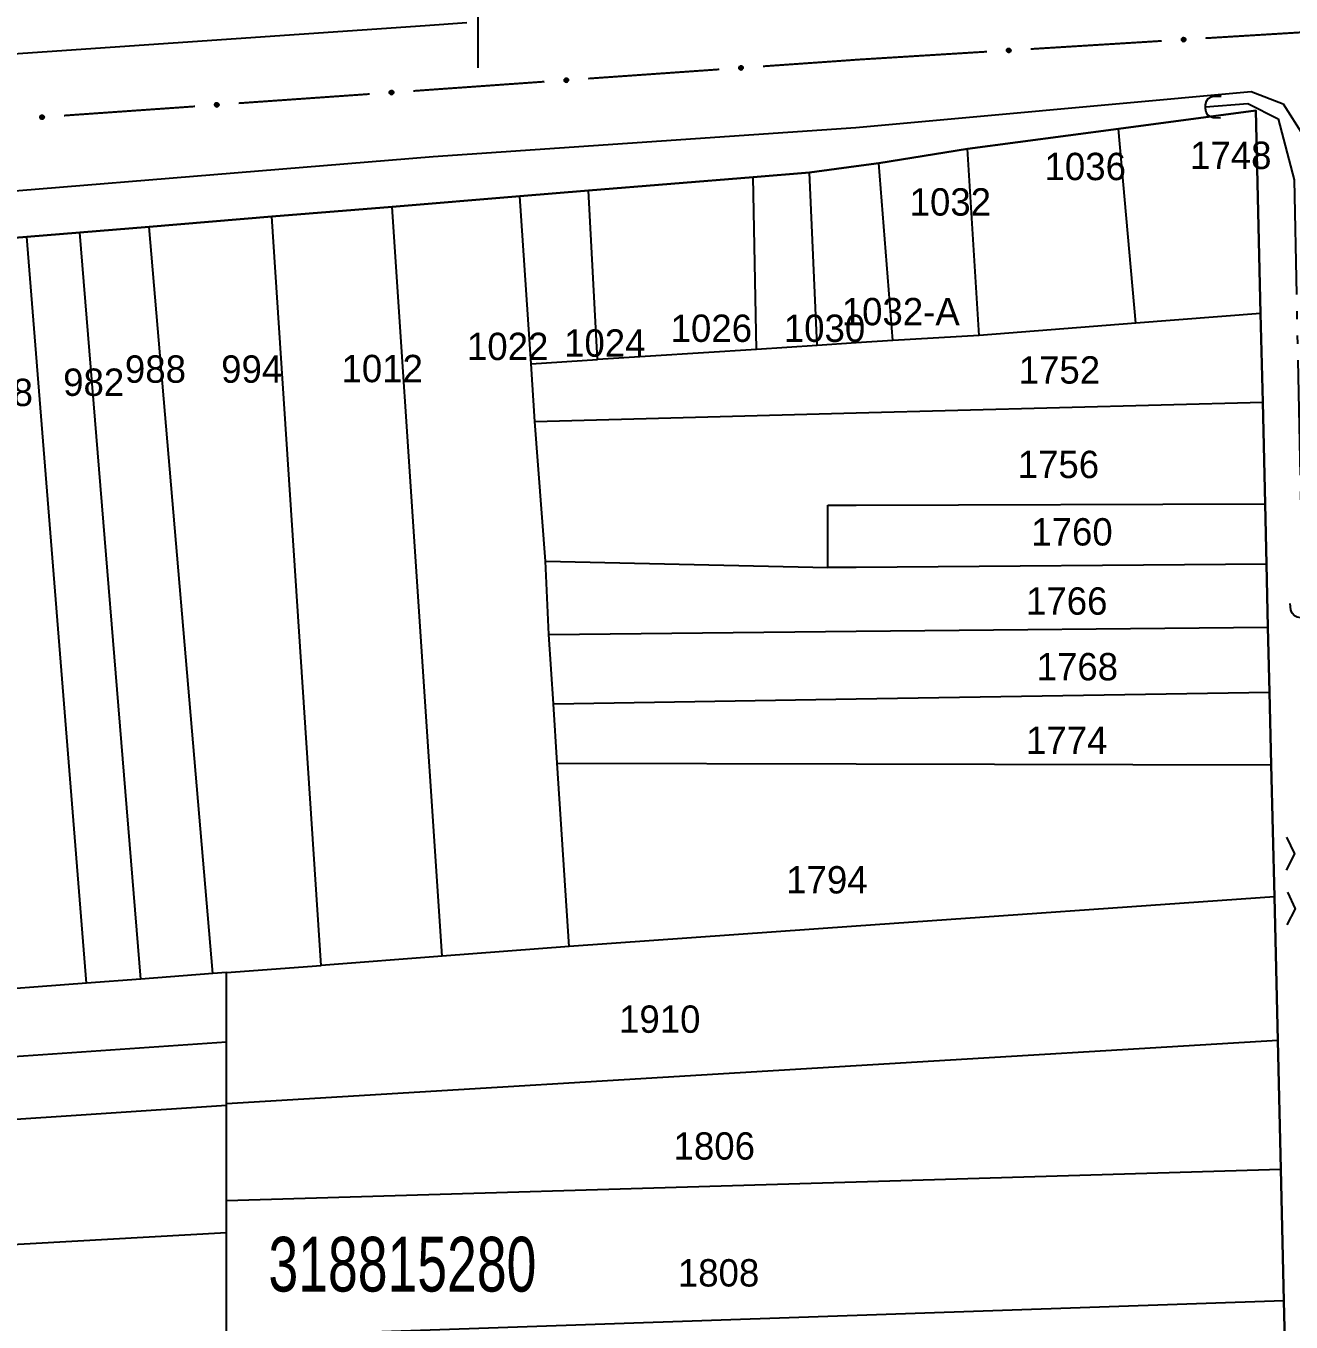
# Model space of a CAD drawing. Extents: x 201225 to 202591, y 4854937 to 4856079.
# Drawn here: x 202242.7 to 202358.3, y 4855475.9 to 4855594.3 of the extents above; entities that cross this region are included whole.
import ezdxf
from ezdxf.enums import TextEntityAlignment as Align

# ---------------------------------------------------------------- set-up
doc = ezdxf.new("R2010")
doc.units = 0
doc.header["$LTSCALE"] = 1.5
doc.header["$MEASUREMENT"] = 0
doc.linetypes.add('TRACO_05', pattern=[11, 7, -1, 0.5, -1, 0.5, -1])
for name, color, linetype in [('CD_MALHA_LOTES', 7, 'CONTINUOUS'), ('CD_TXT_QUADRA', 2, 'CONTINUOUS'), ('HD-VALAS-DRENOS', 170, 'CONTINUOUS'), ('RU-QUADRA', 210, 'CONTINUOUS'), ('SV-BUEIRO-VALA', 7, 'CONTINUOUS'), ('SV-EIXO-RUA-N-PAV', 6, 'CONTINUOUS'), ('SV-EIXO-RUA-PAV', 20, 'CONTINUOUS'), ('SV-ESTIVAS', 7, 'CONTINUOUS'), ('SV-RUA-PAVIM', 7, 'CONTINUOUS'), ('Th_NmrPort', 7, 'CONTINUOUS')]:
    doc.layers.add(name, color=color, linetype=linetype)
doc.styles.add('ARIAL', font='ARIAL.SHX')

# ---------------------------------------------------------------- blocks, each defined once
blk = doc.blocks.new('COD045', base_point=(202327.41, 4856051.68))
at = {"layer": 'SV-ESTIVAS'}
blk.add_lwpolyline([(202328.158538, 4856050.182924), (202327.41, 4856051.68), (202328.158538, 4856053.182924)], dxfattribs=at)
blk = doc.blocks.new('COD120', base_point=(202325.86, 4856054.02))
at = {"layer": 'SV-BUEIRO-VALA'}
blk.add_lwpolyline([(202324.86, 4856052.62), (202324.86, 4856053.203333), (202324.86, 4856053.290833), (202324.943333, 4856053.524167), (202325.11, 4856053.786667), (202325.36, 4856053.9325), (202325.693333, 4856054.02), (202326.026667, 4856054.02), (202326.36, 4856053.9325), (202326.61, 4856053.786667), (202326.776667, 4856053.524167), (202326.86, 4856053.290833), (202326.86, 4856053.203333), (202326.86, 4856052.62)], dxfattribs=at)

msp = doc.modelspace()

# ---------------------------------------------------------------- linework, layer by layer
at = {"layer": 'CD_MALHA_LOTES', "linetype": 'Continuous', "flags": 128}
for points in [[(202342.53, 4855584.88), (202355.09, 4855586.56)], [(202355.09, 4855586.56), (202355.52, 4855568.02)], [(202328.76, 4855583.04), (202342.53, 4855584.88)], [(202344.12, 4855567.12), (202342.53, 4855584.88)], [(202320.66, 4855581.74), (202328.76, 4855583.04)], [(202329.81, 4855565.99), (202328.76, 4855583.04)], [(202309.18, 4855580.47), (202314.31, 4855580.9)], [(202314.31, 4855580.9), (202318.57, 4855581.46)], [(202315.02, 4855565.08), (202314.31, 4855580.9)], [(202318.57, 4855581.46), (202320.66, 4855581.74)], [(202321.93, 4855565.55), (202320.66, 4855581.74)], [(202294.12, 4855579.24), (202309.18, 4855580.47)], [(202309.47, 4855564.72), (202309.18, 4855580.47)], [(202276.2, 4855577.76), (202287.87, 4855578.72)], [(202287.87, 4855578.72), (202294.12, 4855579.24)], [(202288.88, 4855563.4), (202287.87, 4855578.72)], [(202294.94, 4855563.79), (202294.12, 4855579.24)], [(202265.22, 4855576.86), (202276.2, 4855577.76)], [(202280.76, 4855509.29), (202276.2, 4855577.76)], [(202253.99, 4855575.94), (202265.22, 4855576.86)], [(202269.7, 4855508.45), (202265.22, 4855576.86)], [(202231.85, 4855574.12), (202242.84, 4855575.02)], [(202242.84, 4855575.02), (202247.67, 4855575.42)], [(202248.28, 4855506.82), (202242.84, 4855575.02)], [(202247.67, 4855575.42), (202253.99, 4855575.94)], [(202253.25, 4855507.2), (202247.67, 4855575.42)], [(202259.82, 4855507.7), (202253.99, 4855575.94)], [(202355.52, 4855568.02), (202344.12, 4855567.12)], [(202355.52, 4855568.02), (202355.71, 4855559.9)], [(202344.12, 4855567.12), (202329.81, 4855565.99)], [(202318.57, 4855565.32), (202315.02, 4855565.08)], [(202321.93, 4855565.55), (202318.57, 4855565.32)], [(202329.81, 4855565.99), (202321.93, 4855565.55)], [(202309.47, 4855564.72), (202294.94, 4855563.79)], [(202315.02, 4855565.08), (202309.47, 4855564.72)], [(202288.88, 4855563.4), (202294.94, 4855563.79)], [(202289.22, 4855558.14), (202288.88, 4855563.4)], [(202318.57, 4855558.92), (202355.71, 4855559.9)], [(202355.71, 4855559.9), (202355.93, 4855550.63)], [(202289.22, 4855558.14), (202318.57, 4855558.92)], [(202290.2, 4855545.39), (202289.22, 4855558.14)], [(202316, 4855550.49), (202318.57, 4855550.5)], [(202316, 4855544.79), (202316, 4855550.49)], [(202318.57, 4855550.5), (202355.93, 4855550.63)], [(202355.93, 4855550.63), (202356.06, 4855545.1)], [(202290.2, 4855545.39), (202316, 4855544.79)], [(202290.5, 4855538.69), (202290.2, 4855545.39)], [(202318.57, 4855544.81), (202316, 4855544.79)], [(202356.06, 4855545.1), (202318.57, 4855544.81)], [(202356.06, 4855545.1), (202356.19, 4855539.36)], [(202318.57, 4855538.98), (202356.19, 4855539.36)], [(202356.19, 4855539.36), (202356.33, 4855533.4)], [(202290.5, 4855538.69), (202318.57, 4855538.98)], [(202290.92, 4855532.34), (202290.5, 4855538.69)], [(202318.57, 4855532.79), (202356.33, 4855533.4)], [(202356.33, 4855533.4), (202356.49, 4855526.78)], [(202290.92, 4855532.34), (202318.57, 4855532.79)], [(202291.27, 4855526.92), (202290.92, 4855532.34)], [(202292.37, 4855510.18), (202291.27, 4855526.92)], [(202291.27, 4855526.92), (202318.57, 4855526.86)], [(202318.57, 4855526.86), (202356.49, 4855526.78)], [(202356.49, 4855526.78), (202356.77, 4855514.7)], [(202356.77, 4855514.7), (202318.57, 4855512.02)], [(202356.77, 4855514.7), (202357.08, 4855501.59)], [(202318.57, 4855512.02), (202292.37, 4855510.18)], [(202292.37, 4855510.18), (202280.76, 4855509.29)], [(202280.76, 4855509.29), (202269.7, 4855508.45)], [(202259.82, 4855507.7), (202253.25, 4855507.2)], [(202261.07, 4855507.79), (202259.82, 4855507.7)], [(202261.07, 4855507.79), (202269.7, 4855508.45)], [(202261.07, 4855501.48), (202261.07, 4855507.79)], [(202248.28, 4855506.82), (202237.01, 4855505.96)], [(202253.25, 4855507.2), (202248.28, 4855506.82)], [(202160.4, 4855494.53), (202261.07, 4855501.48)], [(202261.07, 4855495.79), (202261.07, 4855501.48)], [(202357.08, 4855501.59), (202318.57, 4855499.26)], [(202357.08, 4855501.59), (202357.35, 4855489.83)], [(202318.57, 4855499.26), (202261.07, 4855495.79)], [(202160.75, 4855489.01), (202261.07, 4855495.67)], [(202261.07, 4855495.67), (202261.07, 4855495.79)], [(202261.07, 4855486.96), (202261.07, 4855495.67)], [(202318.57, 4855488.67), (202357.35, 4855489.83)], [(202357.35, 4855489.83), (202357.64, 4855477.8)], [(202261.07, 4855486.96), (202318.57, 4855488.67)], [(202261.07, 4855484.04), (202261.07, 4855486.96)], [(202194.22, 4855480.31), (202261.07, 4855484.04)], [(202261.07, 4855474.48), (202261.07, 4855484.04)], [(202357.64, 4855477.8), (202261.07, 4855474.48)], [(202357.64, 4855477.8), (202357.81, 4855470.32)]]:
    msp.add_lwpolyline(points, dxfattribs=at)
at = {"layer": 'HD-VALAS-DRENOS', "linetype": 'TRACO_05'}
msp.add_polyline3d([(202350.48, 4855586.9, 4.57), (202354.36, 4855587.19, 3.9), (202357.11, 4855585.78, 3.89), (202358.59, 4855580.23, 3.88), (202359.37, 4855540.23, 3.42)], dxfattribs=at)
at = {"layer": 'RU-QUADRA', "linetype": 'Continuous', "flags": 128}
msp.add_lwpolyline([(202357.81, 4855470.32), (202357.64, 4855477.8), (202357.35, 4855489.83), (202357.08, 4855501.59), (202356.77, 4855514.7), (202356.49, 4855526.78), (202356.33, 4855533.4), (202356.19, 4855539.36), (202356.06, 4855545.1), (202355.93, 4855550.63), (202355.71, 4855559.9), (202355.52, 4855568.02), (202355.09, 4855586.56), (202342.53, 4855584.88), (202328.76, 4855583.04), (202320.66, 4855581.74), (202318.57, 4855581.46), (202314.31, 4855580.9), (202309.18, 4855580.47), (202294.12, 4855579.24), (202287.87, 4855578.72), (202276.2, 4855577.76), (202265.22, 4855576.86), (202253.99, 4855575.94), (202247.67, 4855575.42), (202242.84, 4855575.02), (202231.85, 4855574.12)], dxfattribs=at)
at = {"layer": 'SV-EIXO-RUA-N-PAV', "const_width": 0.18}
msp.add_lwpolyline([(202284.02, 4855597.49), (202284.04, 4855590.44)], dxfattribs=at)
at = {"layer": 'SV-EIXO-RUA-PAV', "const_width": 0.18}
for points in [[(202350.48, 4855593.16), (202362.46, 4855593.89)], [(202334.51, 4855592.17), (202346.49, 4855592.91)], [(202318.54, 4855591.19), (202330.52, 4855591.93)], [(202294.1, 4855589.47), (202306.07, 4855590.31)], [(202310.06, 4855590.59), (202318.04, 4855591.15)], [(202318.04, 4855591.15), (202318.54, 4855591.19)], [(202278.14, 4855588.34), (202290.11, 4855589.19)], [(202262.18, 4855587.22), (202274.15, 4855588.06)], [(202246.22, 4855586.09), (202258.19, 4855586.93)]]:
    msp.add_lwpolyline(points, dxfattribs=at)
at = {"layer": 'SV-EIXO-RUA-PAV'}
for points in [[(202348.33, 4855593.13), (202348.37, 4855593.17), (202348.4, 4855593.2), (202348.44, 4855593.21), (202348.47, 4855593.21), (202348.5, 4855593.21), (202348.54, 4855593.2), (202348.58, 4855593.18), (202348.61, 4855593.15), (202348.64, 4855593.12), (202348.65, 4855593.08), (202348.66, 4855593.05), (202348.66, 4855593.01), (202348.65, 4855592.98), (202348.63, 4855592.94), (202348.6, 4855592.9), (202348.56, 4855592.88), (202348.53, 4855592.86), (202348.49, 4855592.86), (202348.45, 4855592.86), (202348.42, 4855592.87), (202348.38, 4855592.89), (202348.35, 4855592.92), (202348.32, 4855592.96), (202348.31, 4855592.99), (202348.31, 4855593.02), (202348.31, 4855593.06), (202348.31, 4855593.1), (202348.33, 4855593.13)], [(202332.36, 4855592.15), (202332.4, 4855592.19), (202332.43, 4855592.21), (202332.47, 4855592.23), (202332.5, 4855592.23), (202332.53, 4855592.23), (202332.57, 4855592.22), (202332.61, 4855592.2), (202332.64, 4855592.17), (202332.67, 4855592.13), (202332.68, 4855592.1), (202332.69, 4855592.06), (202332.69, 4855592.03), (202332.68, 4855591.99), (202332.66, 4855591.96), (202332.63, 4855591.92), (202332.59, 4855591.89), (202332.56, 4855591.88), (202332.52, 4855591.88), (202332.48, 4855591.88), (202332.45, 4855591.89), (202332.41, 4855591.91), (202332.38, 4855591.94), (202332.35, 4855591.97), (202332.34, 4855592.01), (202332.34, 4855592.04), (202332.34, 4855592.08), (202332.34, 4855592.11), (202332.36, 4855592.15)], [(202307.91, 4855590.55), (202307.95, 4855590.59), (202307.98, 4855590.61), (202308.02, 4855590.63), (202308.05, 4855590.63), (202308.09, 4855590.63), (202308.12, 4855590.62), (202308.16, 4855590.6), (202308.2, 4855590.57), (202308.22, 4855590.54), (202308.23, 4855590.5), (202308.24, 4855590.47), (202308.24, 4855590.43), (202308.23, 4855590.4), (202308.21, 4855590.36), (202308.18, 4855590.32), (202308.14, 4855590.3), (202308.11, 4855590.28), (202308.07, 4855590.28), (202308.04, 4855590.28), (202308, 4855590.29), (202307.97, 4855590.31), (202307.93, 4855590.34), (202307.9, 4855590.37), (202307.89, 4855590.41), (202307.89, 4855590.44), (202307.89, 4855590.48), (202307.89, 4855590.51), (202307.91, 4855590.55)], [(202291.95, 4855589.43), (202291.99, 4855589.46), (202292.02, 4855589.49), (202292.06, 4855589.5), (202292.09, 4855589.5), (202292.13, 4855589.5), (202292.16, 4855589.5), (202292.2, 4855589.48), (202292.24, 4855589.45), (202292.26, 4855589.41), (202292.27, 4855589.38), (202292.28, 4855589.34), (202292.28, 4855589.31), (202292.27, 4855589.27), (202292.25, 4855589.23), (202292.22, 4855589.2), (202292.18, 4855589.17), (202292.15, 4855589.16), (202292.11, 4855589.15), (202292.08, 4855589.15), (202292.04, 4855589.16), (202292.01, 4855589.18), (202291.97, 4855589.21), (202291.94, 4855589.25), (202291.93, 4855589.28), (202291.93, 4855589.32), (202291.93, 4855589.35), (202291.93, 4855589.39), (202291.95, 4855589.43)], [(202275.99, 4855588.3), (202276.03, 4855588.34), (202276.06, 4855588.36), (202276.1, 4855588.38), (202276.13, 4855588.38), (202276.16, 4855588.38), (202276.2, 4855588.37), (202276.24, 4855588.35), (202276.28, 4855588.32), (202276.3, 4855588.28), (202276.31, 4855588.25), (202276.32, 4855588.22), (202276.32, 4855588.18), (202276.31, 4855588.14), (202276.29, 4855588.11), (202276.26, 4855588.07), (202276.22, 4855588.04), (202276.19, 4855588.03), (202276.15, 4855588.03), (202276.12, 4855588.03), (202276.08, 4855588.04), (202276.05, 4855588.06), (202276.01, 4855588.09), (202275.98, 4855588.12), (202275.97, 4855588.16), (202275.97, 4855588.19), (202275.97, 4855588.23), (202275.97, 4855588.26), (202275.99, 4855588.3)], [(202260.03, 4855587.17), (202260.07, 4855587.21), (202260.1, 4855587.24), (202260.13, 4855587.25), (202260.17, 4855587.25), (202260.2, 4855587.25), (202260.24, 4855587.25), (202260.28, 4855587.23), (202260.31, 4855587.2), (202260.34, 4855587.16), (202260.35, 4855587.12), (202260.36, 4855587.09), (202260.36, 4855587.06), (202260.35, 4855587.02), (202260.33, 4855586.98), (202260.3, 4855586.94), (202260.26, 4855586.92), (202260.23, 4855586.91), (202260.19, 4855586.9), (202260.16, 4855586.9), (202260.12, 4855586.91), (202260.08, 4855586.93), (202260.05, 4855586.96), (202260.02, 4855587), (202260.01, 4855587.03), (202260.01, 4855587.07), (202260.01, 4855587.1), (202260.01, 4855587.14), (202260.03, 4855587.17)], [(202244.07, 4855586.05), (202244.1, 4855586.09), (202244.14, 4855586.11), (202244.17, 4855586.12), (202244.21, 4855586.13), (202244.24, 4855586.13), (202244.28, 4855586.12), (202244.32, 4855586.1), (202244.35, 4855586.07), (202244.38, 4855586.03), (202244.39, 4855586), (202244.4, 4855585.96), (202244.4, 4855585.93), (202244.39, 4855585.89), (202244.37, 4855585.86), (202244.34, 4855585.82), (202244.3, 4855585.79), (202244.27, 4855585.78), (202244.23, 4855585.78), (202244.2, 4855585.78), (202244.16, 4855585.79), (202244.12, 4855585.8), (202244.09, 4855585.84), (202244.06, 4855585.87), (202244.05, 4855585.9), (202244.05, 4855585.94), (202244.05, 4855585.97), (202244.05, 4855586.01), (202244.07, 4855586.05)]]:
    msp.add_lwpolyline(points, close=True, dxfattribs=at)
for points in [[(202348.31, 4855593.1), (202348.61, 4855593.15)], [(202348.31, 4855593.08), (202348.62, 4855593.13)], [(202348.31, 4855593.06), (202348.64, 4855593.12)], [(202348.31, 4855593.04), (202348.64, 4855593.1)], [(202348.31, 4855593.02), (202348.65, 4855593.08)], [(202348.31, 4855593.01), (202348.65, 4855593.06)], [(202348.31, 4855592.99), (202348.66, 4855593.05)], [(202348.32, 4855593.11), (202348.59, 4855593.17)], [(202348.32, 4855592.97), (202348.65, 4855593.03)], [(202348.32, 4855592.96), (202348.66, 4855593.01)], [(202348.33, 4855593.13), (202348.58, 4855593.18)], [(202348.34, 4855592.94), (202348.65, 4855592.99)], [(202348.35, 4855593.15), (202348.55, 4855593.19)], [(202348.35, 4855592.92), (202348.65, 4855592.98)], [(202348.37, 4855593.17), (202348.54, 4855593.2)], [(202348.37, 4855592.91), (202348.63, 4855592.96)], [(202348.38, 4855593.19), (202348.51, 4855593.21)], [(202348.38, 4855592.89), (202348.63, 4855592.94)], [(202348.4, 4855593.2), (202348.5, 4855593.21)], [(202348.41, 4855592.88), (202348.6, 4855592.92)], [(202348.42, 4855592.87), (202348.6, 4855592.9)], [(202348.44, 4855592.87), (202348.57, 4855592.89)], [(202348.45, 4855592.86), (202348.56, 4855592.88)], [(202332.34, 4855592.11), (202332.64, 4855592.17)], [(202332.34, 4855592.1), (202332.65, 4855592.15)], [(202332.34, 4855592.08), (202332.67, 4855592.13)], [(202332.34, 4855592.06), (202332.67, 4855592.12)], [(202332.34, 4855592.04), (202332.68, 4855592.1)], [(202332.34, 4855592.02), (202332.68, 4855592.08)], [(202332.34, 4855592.01), (202332.69, 4855592.06)], [(202332.35, 4855592.13), (202332.62, 4855592.18)], [(202332.35, 4855591.99), (202332.68, 4855592.05)], [(202332.35, 4855591.97), (202332.69, 4855592.03)], [(202332.36, 4855592.15), (202332.61, 4855592.2)], [(202332.37, 4855591.95), (202332.68, 4855592.01)], [(202332.38, 4855592.17), (202332.58, 4855592.21)], [(202332.38, 4855591.94), (202332.68, 4855591.99)], [(202332.4, 4855592.19), (202332.57, 4855592.22)], [(202332.4, 4855591.92), (202332.66, 4855591.97)], [(202332.41, 4855591.91), (202332.66, 4855591.96)], [(202332.42, 4855592.2), (202332.54, 4855592.22)], [(202332.43, 4855592.21), (202332.53, 4855592.23)], [(202332.44, 4855591.9), (202332.63, 4855591.94)], [(202332.45, 4855591.89), (202332.63, 4855591.92)], [(202332.47, 4855591.88), (202332.6, 4855591.9)], [(202332.48, 4855591.88), (202332.59, 4855591.89)], [(202307.89, 4855590.51), (202308.2, 4855590.57)], [(202307.89, 4855590.48), (202308.22, 4855590.54)], [(202307.89, 4855590.46), (202308.22, 4855590.52)], [(202307.89, 4855590.44), (202308.23, 4855590.5)], [(202307.89, 4855590.42), (202308.24, 4855590.48)], [(202307.89, 4855590.41), (202308.24, 4855590.47)], [(202307.9, 4855590.5), (202308.2, 4855590.55)], [(202307.9, 4855590.39), (202308.24, 4855590.45)], [(202307.9, 4855590.37), (202308.24, 4855590.43)], [(202307.91, 4855590.55), (202308.16, 4855590.6)], [(202307.91, 4855590.53), (202308.17, 4855590.59)], [(202307.92, 4855590.35), (202308.23, 4855590.41)], [(202307.93, 4855590.57), (202308.13, 4855590.61)], [(202307.93, 4855590.34), (202308.23, 4855590.4)], [(202307.95, 4855590.59), (202308.12, 4855590.62)], [(202307.95, 4855590.32), (202308.22, 4855590.38)], [(202307.97, 4855590.6), (202308.09, 4855590.62)], [(202307.97, 4855590.31), (202308.21, 4855590.36)], [(202307.98, 4855590.61), (202308.09, 4855590.63)], [(202307.99, 4855590.3), (202308.19, 4855590.34)], [(202308, 4855590.29), (202308.18, 4855590.32)], [(202308.03, 4855590.28), (202308.15, 4855590.31)], [(202308.04, 4855590.28), (202308.14, 4855590.3)], [(202291.93, 4855589.39), (202292.24, 4855589.45)], [(202291.93, 4855589.35), (202292.26, 4855589.41)], [(202291.93, 4855589.34), (202292.26, 4855589.39)], [(202291.93, 4855589.32), (202292.27, 4855589.38)], [(202291.93, 4855589.3), (202292.28, 4855589.36)], [(202291.93, 4855589.28), (202292.28, 4855589.34)], [(202291.94, 4855589.4), (202292.21, 4855589.46)], [(202291.94, 4855589.37), (202292.24, 4855589.43)], [(202291.94, 4855589.26), (202292.28, 4855589.32)], [(202291.94, 4855589.25), (202292.28, 4855589.31)], [(202291.95, 4855589.43), (202292.2, 4855589.48)], [(202291.96, 4855589.23), (202292.27, 4855589.29)], [(202291.97, 4855589.45), (202292.17, 4855589.49)], [(202291.97, 4855589.21), (202292.27, 4855589.27)], [(202291.99, 4855589.46), (202292.16, 4855589.5)], [(202291.99, 4855589.2), (202292.26, 4855589.25)], [(202292.01, 4855589.48), (202292.13, 4855589.5)], [(202292.01, 4855589.18), (202292.25, 4855589.23)], [(202292.02, 4855589.49), (202292.13, 4855589.5)], [(202292.03, 4855589.17), (202292.23, 4855589.21)], [(202292.04, 4855589.16), (202292.22, 4855589.2)], [(202292.06, 4855589.16), (202292.19, 4855589.18)], [(202292.08, 4855589.15), (202292.18, 4855589.17)], [(202275.97, 4855588.26), (202276.28, 4855588.32)], [(202275.97, 4855588.24), (202276.28, 4855588.3)], [(202275.97, 4855588.23), (202276.3, 4855588.28)], [(202275.97, 4855588.21), (202276.3, 4855588.27)], [(202275.97, 4855588.19), (202276.31, 4855588.25)], [(202275.97, 4855588.17), (202276.32, 4855588.23)], [(202275.97, 4855588.16), (202276.32, 4855588.22)], [(202275.98, 4855588.28), (202276.25, 4855588.34)], [(202275.98, 4855588.14), (202276.32, 4855588.2)], [(202275.98, 4855588.12), (202276.32, 4855588.18)], [(202275.99, 4855588.3), (202276.24, 4855588.35)], [(202276, 4855588.1), (202276.31, 4855588.16)], [(202276.01, 4855588.32), (202276.21, 4855588.36)], [(202276.01, 4855588.09), (202276.31, 4855588.14)], [(202276.03, 4855588.34), (202276.2, 4855588.37)], [(202276.03, 4855588.07), (202276.3, 4855588.12)], [(202276.05, 4855588.35), (202276.17, 4855588.37)], [(202276.05, 4855588.06), (202276.29, 4855588.11)], [(202276.06, 4855588.36), (202276.16, 4855588.38)], [(202276.07, 4855588.05), (202276.27, 4855588.09)], [(202276.08, 4855588.04), (202276.26, 4855588.07)], [(202276.1, 4855588.03), (202276.23, 4855588.06)], [(202276.12, 4855588.03), (202276.22, 4855588.04)], [(202260.01, 4855587.14), (202260.31, 4855587.2)], [(202260.01, 4855587.12), (202260.32, 4855587.18)], [(202260.01, 4855587.1), (202260.34, 4855587.16)], [(202260.01, 4855587.08), (202260.34, 4855587.14)], [(202260.01, 4855587.07), (202260.35, 4855587.12)], [(202260.01, 4855587.05), (202260.35, 4855587.1)], [(202260.01, 4855587.03), (202260.36, 4855587.09)], [(202260.02, 4855587.15), (202260.29, 4855587.21)], [(202260.02, 4855587.01), (202260.36, 4855587.07)], [(202260.02, 4855587), (202260.36, 4855587.06)], [(202260.03, 4855587.17), (202260.28, 4855587.23)], [(202260.04, 4855586.98), (202260.35, 4855587.04)], [(202260.05, 4855587.19), (202260.25, 4855587.24)], [(202260.05, 4855586.96), (202260.35, 4855587.02)], [(202260.07, 4855587.21), (202260.24, 4855587.25)], [(202260.07, 4855586.95), (202260.34, 4855587)], [(202260.08, 4855587.23), (202260.21, 4855587.25)], [(202260.08, 4855586.93), (202260.33, 4855586.98)], [(202260.1, 4855587.24), (202260.2, 4855587.25)], [(202260.11, 4855586.92), (202260.31, 4855586.96)], [(202260.12, 4855586.91), (202260.3, 4855586.94)], [(202260.14, 4855586.91), (202260.27, 4855586.93)], [(202260.16, 4855586.9), (202260.26, 4855586.92)], [(202244.05, 4855586.01), (202244.35, 4855586.07)], [(202244.05, 4855585.99), (202244.36, 4855586.05)], [(202244.05, 4855585.97), (202244.38, 4855586.03)], [(202244.05, 4855585.96), (202244.38, 4855586.02)], [(202244.05, 4855585.94), (202244.39, 4855586)], [(202244.05, 4855585.92), (202244.39, 4855585.98)], [(202244.05, 4855585.9), (202244.4, 4855585.96)], [(202244.06, 4855586.03), (202244.33, 4855586.08)], [(202244.06, 4855585.89), (202244.4, 4855585.95)], [(202244.06, 4855585.87), (202244.4, 4855585.93)], [(202244.07, 4855586.05), (202244.32, 4855586.1)], [(202244.08, 4855585.85), (202244.39, 4855585.91)], [(202244.09, 4855586.07), (202244.29, 4855586.11)], [(202244.09, 4855585.84), (202244.39, 4855585.89)], [(202244.1, 4855586.09), (202244.28, 4855586.12)], [(202244.11, 4855585.82), (202244.38, 4855585.87)], [(202244.12, 4855586.1), (202244.25, 4855586.12)], [(202244.12, 4855585.8), (202244.37, 4855585.86)], [(202244.14, 4855586.11), (202244.24, 4855586.13)], [(202244.15, 4855585.8), (202244.35, 4855585.84)], [(202244.16, 4855585.79), (202244.34, 4855585.82)], [(202244.18, 4855585.78), (202244.31, 4855585.8)], [(202244.2, 4855585.78), (202244.3, 4855585.79)]]:
    msp.add_lwpolyline(points, dxfattribs=at)
at = {"layer": 'SV-RUA-PAVIM', "linetype": 'Continuous'}
for points in [[(202318.56, 4855819.47, 8.39), (202273.24, 4855817.3, 8.22), (202176.81, 4855810.64, 9.78), (202137.47, 4855808.32, 10.76), (202134.74, 4855807.45, 10.88), (202133.62, 4855805.23, 10.93), (202137.29, 4855747.77, 10.87), (202142.06, 4855675.12, 10.01), (202147.04, 4855591.98, 8.76), (202148.2, 4855587.12, 8.56), (202150.56, 4855585.45, 8.54), (202204.39, 4855589.18, 8.51), (202279.22, 4855594.33, 7.02), (202283.03, 4855594.58, 7.02)], [(202318.55, 4855585, 4.89), (202328.92, 4855585.94, 4.89), (202354.66, 4855588.29, 4.89), (202357.57, 4855587.16, 4.86), (202359.43, 4855584.24, 4.81), (202359.89, 4855579.73, 4.45)], [(202157.07, 4855452.04, 4.54), (202155.57, 4855470.34, 6.87), (202149.44, 4855553.27, 6.87), (202148.36, 4855568.95, 8.42), (202149.73, 4855571.57, 8.46), (202152.55, 4855572.54, 8.48), (202222.04, 4855577.6, 8.41), (202279.93, 4855582.35, 7.15), (202318.55, 4855585, 4.89)]]:
    msp.add_polyline3d(points, dxfattribs=at)

# ---------------------------------------------------------------- block references
at = {"layer": 'SV-BUEIRO-VALA'}
for p, rotation in [((202350.48, 4855586.9, 4.57), 87.99999999999999), ((202359.37, 4855540.23, 3.42), 186)]:
    msp.add_blockref('COD120', p, dxfattribs=dict(at, rotation=rotation))
at = {"layer": 'SV-ESTIVAS', "rotation": 179}
for p in [(202358.61, 4855518.65, 3.71), (202358.68, 4855513.63, 3.71)]:
    msp.add_blockref('COD045', p, dxfattribs=at)

# ---------------------------------------------------------------- texts
at = {"layer": 'CD_TXT_QUADRA', "style": 'ARIAL', "width": 0.7}
msp.add_text('318815280', height=5, dxfattribs=at).set_placement((202264.9, 4855478.65))
at = {"layer": 'Th_NmrPort', "color": 1}
for s, p in [('1748', (202349.07, 4855582.46)), ('1036', (202335.78, 4855581.44)), ('1032', (202323.46, 4855578.2)), ('1032-A', (202317.26, 4855568.18)), ('1026', (202301.63, 4855566.66)), ('1030', (202311.97, 4855566.66)), ('1024', (202291.9, 4855565.31)), ('1022', (202283.03, 4855565)), ('988', (202251.79, 4855562.93)), ('994', (202260.58, 4855562.93)), ('1012', (202271.57, 4855562.98)), ('1752', (202333.42, 4855562.85)), ('982', (202246.15, 4855561.73)), ('968', (202237.81, 4855560.8)), ('1756', (202333.33, 4855554.22)), ('1760', (202334.57, 4855548.06)), ('1766', (202334.09, 4855541.74)), ('1768', (202335.06, 4855535.74)), ('1774', (202334.09, 4855529.02)), ('1794', (202312.19, 4855516.27)), ('1910', (202296.92, 4855503.54)), ('1806', (202301.9, 4855491.95)), ('1808', (202302.29, 4855480.36))]:
    msp.add_text(s, height=2.5, dxfattribs=at).set_placement(p, align=Align.MIDDLE_LEFT)

doc.saveas('drawing.dxf')
